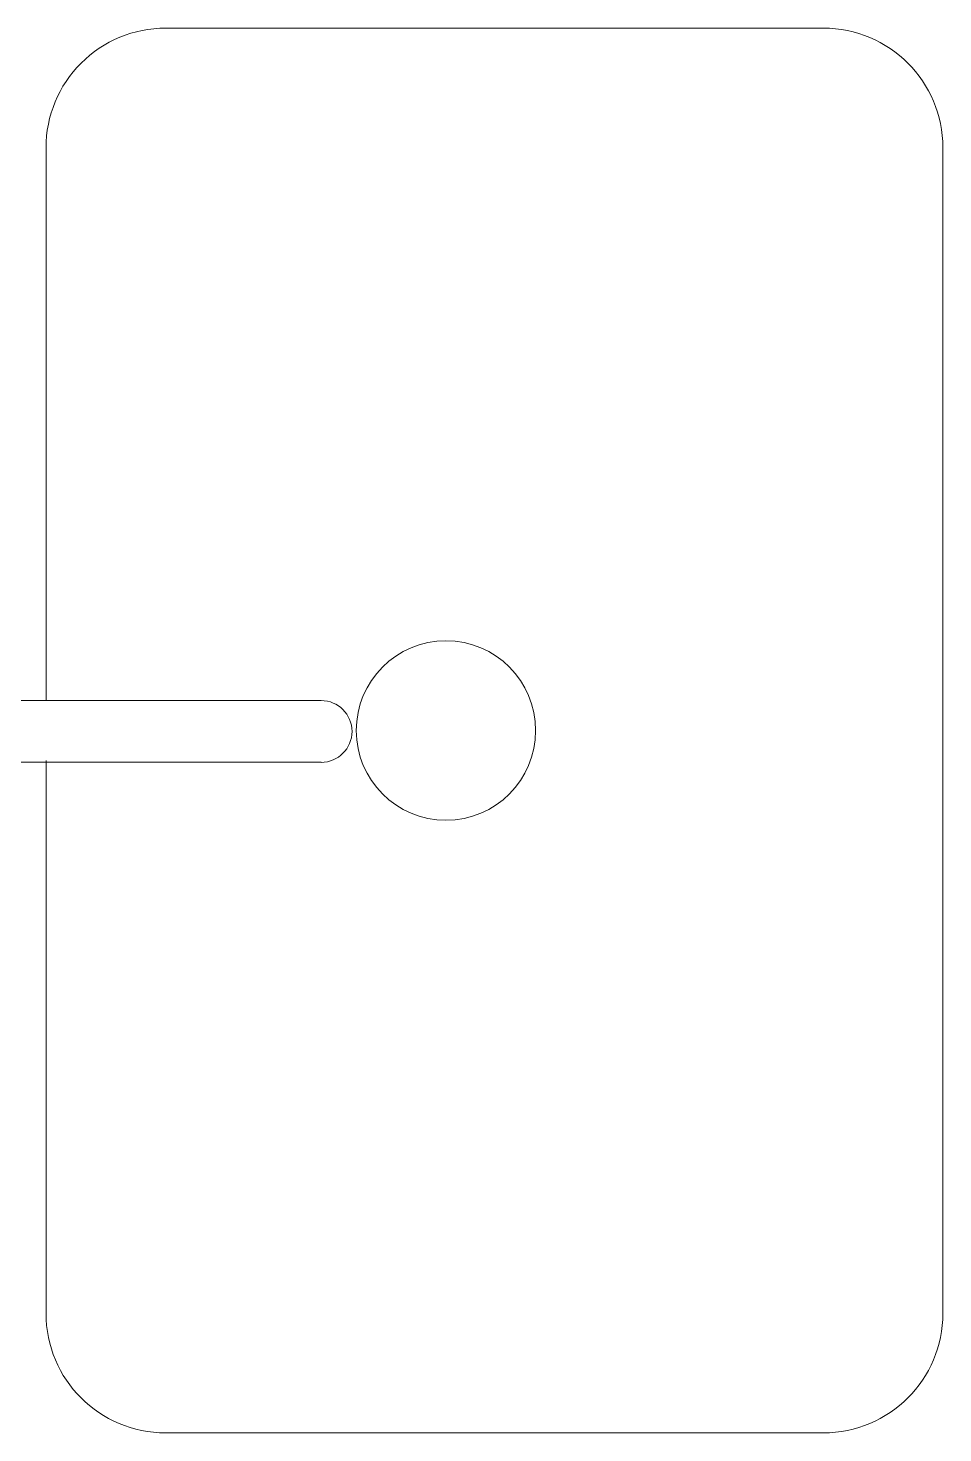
# Model space of a CAD drawing. Header units: inches. Extents: x 2 to 116, y 2 to 108.
# Drawn here: x 2.4044 to 2.7104, y 17.5548 to 18.0248 of the extents above; entities that cross this region are included whole.
import ezdxf

# ---------------------------------------------------------------- set-up
doc = ezdxf.new("R2010")
doc.units = ezdxf.units.IN
doc.header["$MEASUREMENT"] = 0
doc.layers.add('14 LOUÇAS - METAIS - BANCADAS', color=252, linetype='Continuous', lineweight=9)

# ---------------------------------------------------------------- blocks, each defined once
blk = doc.blocks.new('CUBA COZ. 02')
at = {"layer": '14 LOUÇAS - METAIS - BANCADAS', "ltscale": 3.5}
for p, q in [((0.19468, 0.42042), (-0.19532, 0.42042)), ((-0.23533, 0.38042), (-0.23533, 0.16042)), ((0.23468, 0.38042), (0.23468, 0.16042)), ((-0.01032, 0.21245), (-0.01032, 0.03645)), ((0.01032, 0.03645), (0.01032, 0.21245)), ((-0.19532, 0.12042), (-0.01032, 0.12042)), ((0.00968, 0.12042), (0.19468, 0.12042))]:
    blk.add_line(p, q, dxfattribs=at)
blk.add_circle((-0.00032, 0.2542), 0.03, dxfattribs=at)
for centre, radius, start, end in [((-0.19532, 0.38042), 0.04, 90, 180), ((0.19468, 0.38042), 0.04, 0, 90), ((0, 0.21245), 0.01033, 0, 180), ((-0.19532, 0.16042), 0.04, 180, 270), ((0.19468, 0.16042), 0.04, 270, 0)]:
    blk.add_arc(centre, radius, start, end, dxfattribs=at)

msp = doc.modelspace()

# ---------------------------------------------------------------- block references
at = {"layer": '14 LOUÇAS - METAIS - BANCADAS', "rotation": 269.9999999999994}
msp.add_blockref('CUBA COZ. 02', (2.28996, 17.78947), dxfattribs=at)

doc.saveas('drawing.dxf')
